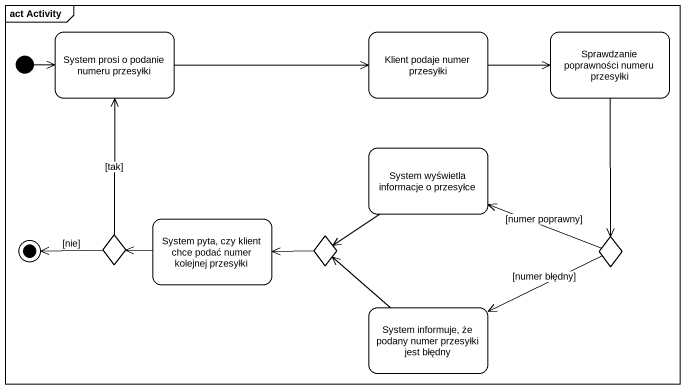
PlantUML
@startuml
mainframe act Activity
hide empty description
state "System prosi o podanie numeru przesyłki" as System_prosi_o_podanie
state "Klient podaje numer przesyłki" as Klient_podaje_numer
state "Sprawdzanie poprawności numeru przesyłki" as Sprawdzanie_poprawności
state "System wyświetla informacje o przesyłce" as System_wyświetla_informacje
state choice1 <<choice>>
state "System pyta, czy klient chce podać numer kolejnej przesyłki" as System_pyta_czy_klient_chce
state choice2 <<choice>>
state choice3 <<choice>>
state "System informuje, że podany numer przesyłki jest błędny" as System_informuje_że_podany
[*] -right-> System_prosi_o_podanie
System_prosi_o_podanie -right-> Klient_podaje_numer
Klient_podaje_numer -right-> Sprawdzanie_poprawności
Sprawdzanie_poprawności --> choice3
System_wyświetla_informacje --> choice2
choice1 -up-> System_prosi_o_podanie : [tak]
System_pyta_czy_klient_chce -left-> choice1
choice2 -left-> System_pyta_czy_klient_chce
choice3 -left-> System_wyświetla_informacje : [numer poprawny]
choice3 -left-> System_informuje_że_podany : [numer błędny]
System_informuje_że_podany -up-> choice2
choice1 -left-> [*] : [nie]
@enduml
